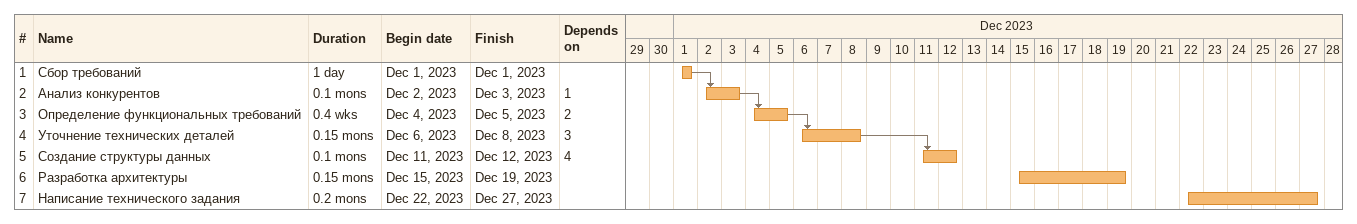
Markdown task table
| ID | Task | Duration | Start | Finish | Predecessors |
|---|---|---|---|---|---|
| 1 | Сбор требований | 1d | 2023-12-01 | 2023-12-01 |  |
| 2 | Анализ конкурентов | 0.1mo | 2023-12-02 | 2023-12-03 | 1 |
| 3 | Определение функциональных требований | 0.4w | 2023-12-04 | 2023-12-05 | 2 |
| 4 | Уточнение технических деталей | 0.15mo | 2023-12-06 | 2023-12-08 | 3 |
| 5 | Создание структуры данных | 0.1mo | 2023-12-11 | 2023-12-12 | 4 |
| 6 | Разработка архитектуры | 0.15mo | 2023-12-15 | 2023-12-19 |  |
| 7 | Написание технического задания | 0.2mo | 2023-12-22 | 2023-12-27 |  |
